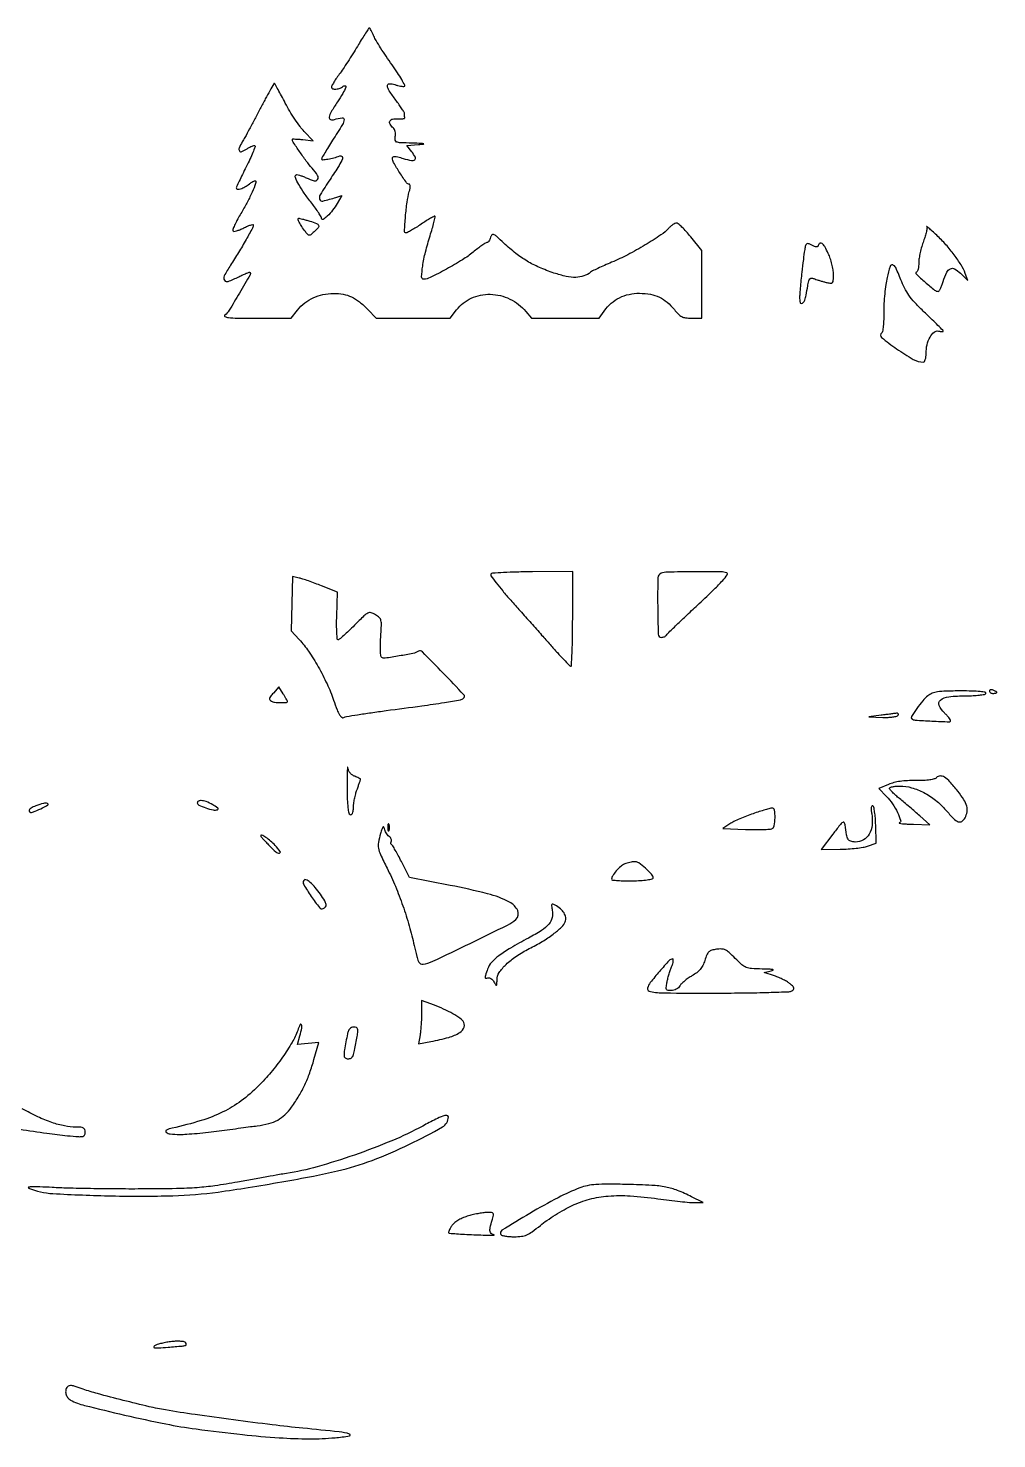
# Model space of a CAD drawing. Extents: x 163 to 863, y 117 to 709.
# Drawn here: x 466 to 863, y 117 to 696 of the extents above; entities that cross this region are included whole.
import ezdxf

# ---------------------------------------------------------------- set-up
doc = ezdxf.new("R2010")
doc.units = 0

msp = doc.modelspace()

# ---------------------------------------------------------------- linework, layer by layer
for points in [[(601.099072, 689.25, -0.00585), (599.312346, 686.305886, -0.00412), (597.237467, 683.035793, -0.004158), (595.200537, 679.940018, -0.008712), (593.554962, 677.573978, 0.007379), (592.193043, 675.626883, 0.010469), (591.04427, 673.852931, 0.00684), (590.140482, 672.345367, 0.132358), (590, 671.823978, 0.335976), (590.495697, 671.169551, 0.088345), (591.890224, 671.032371, 0.069991), (593.559148, 671.401952, 0.107338), (594.8, 672.2, -0.269422), (595.605474, 672.413456, -0.436047), (595.902416, 671.844644, -0.046175), (594.68517, 669.21511, -0.016715), (592.5, 665.723898, 0.013557), (589.932278, 661.678509, 0.091754), (589.110569, 659.464992, 0.376611), (589.666412, 658.554116, 0.150385), (591.25, 658.547795, -0.040479), (594.422048, 659.235928, -0.480072), (595.213214, 658.480272, -0.116348), (594.543138, 656.447769, -0.004974), (590.507104, 650.011082, 0.003707), (588.779797, 647.271813, 0.005639), (587.323962, 644.864469, 0.002304), (586.113795, 642.789622, 0.131604), (586, 642.364771, 0.442366), (586.396057, 642.004716, 0.017551), (588.564924, 642.288824, 0.02438), (591.061921, 642.831752, 0.026516), (593.423609, 643.603578, -0.306947), (594.388635, 643.380933, -0.292249), (594.5698, 642.383955, -0.043869), (593.133561, 639.60208, -0.005609), (589.469385, 633.953949, 0.007554), (585.403099, 627.632261, 0.222171), (585.181327, 625.781361, 0.39014), (586.433237, 625.082983, 0.015679), (591.898348, 626.574692), (594.296696, 627.31085), (592.398348, 624.095639, -0.031933), (590.51411, 621.324812, -0.034224), (588.332095, 618.883939, -0.052666), (586.604363, 617.521654, -0.590372), (586, 617.855104, 0.13191), (585.807488, 618.572116, 0.011243), (584.807368, 620.214032, 0.014266), (583.495032, 622.140067, 0.010564), (581.939976, 624.195152, -0.013869), (578.864548, 628.315811, -0.025442), (576.6309, 631.858455, -0.024577), (575.230769, 634.66657, -0.309003), (575.438821, 635.772154, -0.242156), (575.863137, 635.908184, -0.025094), (576.920325, 635.6772, -0.02676), (578.224134, 635.246881, -0.01817), (579.658934, 634.625601, 0.04105), (582.960447, 633.371894, 0.333933), (584.379373, 633.912011, 0.292519), (584.368487, 635.546265, 0.036194), (582.11514, 638.521644, -0.019875), (579.71608, 641.483572, -0.010276), (576.944871, 645.361269, -0.004954), (574.337016, 649.255874, -0.146058), (574, 650.384972, -0.410445), (574.148678, 650.535577, -0.009483), (575.248438, 650.528886, -0.015588), (576.620287, 650.451673, -0.009236), (578.25, 650.278485), (582.5, 649.747283), (578.830759, 653.623641, -0.030946), (577.141112, 655.645681, -0.01196), (575.046388, 658.640912, -0.011788), (572.924121, 662.005028, -0.014274), (571.100346, 665.260316, 0.00264), (569.514493, 668.252102, 0.004112), (568.113272, 670.811446, 0.001276), (566.877066, 673.012733, 0.1312), (566.634504, 673.260316, 0.417422), (566.385988, 673.195233, 0.001555), (564.751599, 670.345218, 0.006223), (562.906773, 667.009042, 0.003722), (560.792877, 663, -0.001763), (558.571319, 658.746474, -0.001949), (556.392204, 654.648651, -0.001808), (554.505444, 651.164027, -0.010016), (553.446737, 649.314557, 0.029611), (552.134569, 646.798631, 0.268225), (552.256648, 645.612765, 0.355647), (553.243769, 645.349423, 0.039359), (555.444444, 646.555556, -0.022102), (556.486106, 647.174085, -0.033081), (557.449656, 647.61076, -0.034909), (558.232652, 647.844057, -0.256724), (558.594397, 647.738937, -0.296133), (558.689646, 647.291147, -0.005713), (557.776546, 644.989349, -0.011808), (556.582384, 642.261909, -0.007393), (555.063188, 639.125676, 0.002422), (553.505872, 635.990576, 0.003742), (552.193562, 633.264876, 0.001234), (551.083677, 630.899681, 0.109506), (551, 630.522197, 0.388333), (551.480193, 629.99716, 0.092884), (552.766648, 630.121136, 0.056777), (554.549572, 630.863921, 0.039606), (556.365141, 632.07258, -0.021079), (557.37708, 632.8017, -0.04493), (558.22601, 633.257143, -0.084816), (558.790367, 633.391301, -0.433132), (559, 633.194704, -0.096302), (558.650609, 631.397498, -0.013066), (557.114034, 627.863654, -0.01464), (555.036806, 623.729049, -0.011834), (552.574704, 619.414009, 0.011836), (551.27995, 617.144819, 0.017758), (550.269102, 615.10108, 0.012855), (549.553054, 613.398472, 0.235718), (549.604629, 612.830706, 0.294685), (550.028229, 612.629171, 0.033443), (551.119742, 612.845812, 0.031945), (552.505837, 613.315419, 0.020307), (554.05442, 614.027763, -0.014426), (555.567064, 614.745243, -0.026915), (556.835664, 615.22308, -0.030505), (557.764083, 615.455622, -0.476516), (557.981885, 615.270324, -0.1194), (557.638649, 613.986206, -0.00377), (554.994689, 609.219252, -0.007676), (551.923374, 603.968845, -0.007335), (548.646558, 598.734269, 0.02074), (546.045173, 594.319862, 0.284127), (546.156724, 592.540958, 0.343764), (547.701527, 592.076111, 0.02546), (551.999954, 593.999976, -0.009679), (553.633591, 594.793926, -0.015246), (555.068152, 595.404744, -0.009264), (556.261439, 595.845092, -0.28766), (556.55564, 595.777694, -0.338949), (556.680906, 594.832825, -0.002307), (552.294362, 587.283989, -0.005218), (548.042984, 580.214843, -0.092491), (546.262045, 578.25, 0.559143), (546.322065, 577.644929, 0.088954), (547.746989, 577.24318, 0.021451), (551.392459, 577.044402, 0.002895), (559.05887, 577.000029), (573.5, 577.000059), (576.172293, 580.349214, -0.058129), (579.076665, 583.229361, -0.058077), (582.5668, 585.36467, -0.056498), (586.544564, 586.683568, -0.049926), (590.8882, 587.152384, -0.046562), (594.873859, 586.811539, -0.064753), (598.283946, 585.727867, -0.05952), (601.507434, 583.725194, -0.032604), (604.946167, 580.585319), (608.392334, 577), (623.577478, 577), (638.762622, 577), (641.364107, 580.410722, -0.124149), (647.39255, 585.208006, -0.112553), (655.205087, 586.799519, -0.107356), (663.235425, 584.859094, -0.10413), (669.838894, 579.75), (672.177787, 577), (686.020799, 577), (699.863812, 577), (701.949799, 579.929499, -0.058008), (704.805162, 583.090367, -0.063893), (708.224967, 585.393199, -0.063307), (712.143567, 586.773092, -0.055336), (716.468645, 587.213926, -0.043555), (720.874087, 586.789516, -0.064523), (724.561741, 585.60027, -0.06603), (727.763517, 583.535819, -0.048229), (730.712305, 580.493842, 0.026695), (732.385678, 578.612038, 0.082633), (733.75929, 577.619558, 0.085509), (735.353396, 577.143517, 0.029905), (737.75, 577.000029), (742, 577), (742, 590.908332), (742, 604.816663), (737.445059, 610.408332, 0.012901), (735.606286, 612.550306, 0.018094), (733.849173, 614.357447, 0.014535), (732.324457, 615.733468, 0.178127), (731.600046, 616, 0.11012), (730.977438, 615.861193, 0.034937), (730.141667, 615.395277, 0.032956), (729.255027, 614.7292, 0.031273), (728.44694, 613.941369, -0.061639), (725.192904, 611.132466, -0.012716), (718.778528, 607.079099, -0.014029), (711.570148, 603.046338, -0.020568), (705, 599.946129, 0.004628), (702.043429, 598.664585, 0.006042), (699.364407, 597.434791, 0.004566), (697.147061, 596.359403, 0.054648), (696.346918, 595.846665, -0.087238), (693.583468, 594.31886, -0.077558), (690.347413, 593.742705, -0.059387), (686.372218, 594.130496, -0.027004), (681.329595, 595.525401, -0.021612), (675.331032, 597.831944, -0.032067), (670.323923, 600.403271, -0.031997), (665.678798, 603.598256, -0.021391), (660.780512, 607.802075, 0.005034), (657.722706, 610.60511, 0.08017), (656.543365, 611.364182, 0.337623), (655.849784, 611.194952, 0.106522), (655.3369, 610.180307, -0.03852), (655.048466, 609.345796, -0.050117), (654.653996, 608.640465, -0.059509), (654.219292, 608.153701, -0.182733), (653.812775, 608, 0.142877), (653.232892, 607.830843, 0.009383), (651.764463, 606.855216, 0.013), (650.041399, 605.595746, 0.009312), (648.179406, 604.102864, -0.035635), (643.829513, 600.976377, -0.012781), (637.226389, 597.139374, -0.008557), (630.545612, 593.629603, -0.117185), (627.896133, 593, -0.429913), (627.024731, 593.919132, -0.023074), (627.46801, 598.362138, -0.025017), (628.615217, 604.152087, -0.015466), (630.510034, 610.827954, 0.005548), (631.406393, 613.763123, 0.008818), (632.101047, 616.296153, 0.003449), (632.63705, 618.45718, 0.261109), (632.543279, 618.790054, 0.329711), (632.237065, 618.83584, 0.006059), (630.714983, 618.003001, 0.012353), (628.913824, 616.929463, 0.00762), (626.847068, 615.582947, -0.007221), (624.743946, 614.210348, -0.010172), (622.827367, 613.052491, -0.006736), (621.201108, 612.143613, -0.12468), (620.634138, 612, -0.430525), (620.013877, 612.65559, -0.006053), (620.4206, 618.674416, -0.01459), (621.070532, 624.626885, -0.035356), (621.985903, 628.950845, 0.022651), (622.283627, 630.199839, 0.05164), (622.366318, 631.164378, 0.086916), (622.246601, 631.783324, 0.311073), (621.932031, 632, -0.245632), (620.840189, 632.570824, -0.008456), (618.074271, 636.69795, -0.011779), (615.537927, 640.835176, -0.128348), (615.019, 642.702169, -0.27041), (615.288283, 643.1809, -0.142002), (615.972524, 643.354236, -0.053775), (617.264083, 643.170306, -0.010858), (619.501238, 642.549664, 0.021372), (622.895223, 641.684501, 0.224574), (624.252405, 642.009388, 0.365942), (624.459629, 643.073093, 0.039347), (622.957811, 645.326505), (620.942872, 647.888084), (625.721436, 648.263794, 0.006624), (627.862256, 648.460682, 0.853042), (627.86954, 648.597169, 0.045207), (626.898338, 648.715509, 0.001609), (623.133423, 648.819752, -0.004573), (618.298152, 648.982327, -0.082044), (616.782952, 649.299704, -0.271872), (616.206794, 650.027411, -0.082098), (616.243537, 651.49365, 0.053014), (616.331466, 652.551194, 0.05411), (616.193704, 653.596062, 0.058895), (615.858552, 654.495026, 0.101234), (615.360114, 655.116095, -0.084509), (614.089636, 656.595837, -0.249981), (614.023648, 657.890766, -0.235692), (615.07603, 658.72256, -0.077764), (617.10187, 658.825366, 0.022312), (618.283993, 658.75448, 0.038991), (619.262642, 658.815889, 0.050085), (619.938316, 658.981737, 0.355148), (620.10187, 659.25, -0.012353), (620.062757, 659.603179, -0.006198), (620.029924, 660.050937, -0.00615), (620.00739, 660.51517, -0.009051), (620, 660.923404, 0.133211), (619.846622, 661.488886, 0.009073), (618.971875, 662.922474, 0.012474), (617.840704, 664.608388, 0.009015), (616.5, 666.432057, -0.016252), (613.736467, 670.307397, -0.127185), (613.01654, 672.382404, -0.433545), (613.771468, 673.213807, -0.087932), (615.978749, 672.857563, 0.018849), (617.1927, 672.485055, 0.02163), (618.377089, 672.224193, 0.021365), (619.389511, 672.090995, 0.104205), (619.960388, 672.159583, 0.459763), (620.138608, 672.603625, 0.010188), (618.887348, 674.890852, 0.015832), (617.153068, 677.702956, 0.009135), (614.899173, 680.979489, -0.00684), (612.477381, 684.465725, -0.007391), (610.214987, 687.92884, -0.007025), (608.361925, 690.952286, -0.03502), (607.46856, 692.729489, 0.012343), (606.908172, 693.982794, 0.018765), (606.354558, 695.039287, 0.013839), (605.854228, 695.859256, 0.254077), (605.595137, 696, 0.24756), (605.298242, 695.843405, 0.003119), (604.065315, 694.017187, 0.008252), (602.664798, 691.837447, 0.005207)], [(581.13398, 616.841712, -0.017209), (583.966567, 615.885664, -0.210304), (584.765287, 615.104178, -0.282274), (584.60098, 614.138279, -0.029134), (582.909681, 612.418263, -0.014844), (581.54515, 611.255156, -0.177524), (580.899412, 611.037717, -0.20746), (580.317908, 611.308429, -0.021195), (579.336407, 612.513275, -0.014985), (577.860532, 614.619338, -0.029626), (576.842969, 616.388157, -0.040623), (576.338098, 617.64632, -0.505201), (576.598797, 618, -0.058364), (577.032522, 617.949199, -0.004216), (578.207037, 617.659753, -0.005862), (579.604435, 617.285351, -0.004398)], [(834.219761, 614.632178, -0.201381), (834.386454, 614.027553, -0.019966), (834.128808, 612.511701, -0.022675), (833.649169, 610.66131, -0.016064), (832.95166, 608.632178, 0.020245), (832.2047, 606.398627, 0.016009), (831.573864, 603.930494, 0.016293), (831.136015, 601.599028, 0.038248), (831.000504, 599.833333, -0.025262), (830.928083, 598.404728, -0.035361), (830.70958, 597.145833, -0.038248), (830.394031, 596.19045, -0.215836), (830.010833, 595.833333, 0.568475), (829.86874, 595.172931, 0.007718), (833.6193, 591.793068, 0.009087), (837.502577, 588.523249, 0.172087), (838.977855, 588, 0.262998), (839.317165, 588.191738, 0.018635), (839.862833, 589.179205, 0.022438), (840.446162, 590.476026, 0.014765), (841.004724, 592.014313, -0.028254), (842.507697, 595.829588, -0.17521), (843.962399, 597.30403, -0.249619), (845.695637, 597.227715, -0.057625), (848.104814, 595.402452), (851.137316, 592.5), (850.064643, 595.325661, 0.045966), (848.33553, 598.862831, 0.023737), (845.577051, 602.947162, 0.022362), (842.150789, 607.130859, 0.022237), (838.358424, 611, 0.002394), (836.553264, 612.668793, 0.005266), (835.153941, 613.923202, 0.007841), (834.266422, 614.677802, 0.897715)], [(784.564024, 606.793124, 0.040582), (784.185331, 605.125624, 0.004058), (783.638406, 601.070989, 0.004546), (783.020971, 595.812093, 0.002374), (782.342452, 589.25, 0.011009), (782.131382, 586.487885, 0.031671), (782.148809, 584.566879, 0.046561), (782.353602, 583.340394, 0.340373), (782.795702, 583, 0.223783), (783.57537, 583.367349, 0.084548), (784.190748, 584.438449, 0.039001), (784.760789, 586.46018, 0.007481), (785.450643, 590.210816, -0.015576), (785.878633, 592.343125, -0.137317), (786.336832, 593.177559, -0.236898), (787.037981, 593.418102, -0.054562), (788.287962, 593.107242, 0.010431), (789.331671, 592.747525, 0.005301), (790.658026, 592.336595, 0.005263), (792.035865, 591.941415, 0.00784), (793.25, 591.627374, 0.030732), (794.928927, 591.328822, 0.255367), (795.620686, 591.609548, 0.161274), (795.941954, 592.449176, 0.011413), (796, 594.991846, 0.04012), (795.850066, 596.857415, 0.020607), (795.38015, 599.156672, 0.020341), (794.698134, 601.497707, 0.028819), (793.889873, 603.510898, 0.017518), (792.430703, 606.352173, 0.094633), (791.320298, 607.675388, 0.32221), (790.467824, 607.72703, 0.173237), (789.785534, 606.856602, -0.138295), (789.473339, 606.396919, -0.180924), (788.99857, 606.228238, -0.095512), (788.280814, 606.379005, -0.023482), (787.187364, 606.899726, 0.021887), (786.034498, 607.453259, 0.111579), (785.339333, 607.580925, 0.206173), (784.882646, 607.361861, 0.10348)], [(818.013133, 593.691746, 0.021729), (817.470708, 590.750065, 0.010678), (817.024207, 586.968825, 0.010573), (816.726959, 583.015038, 0.015133), (816.643882, 579.5, -0.010474), (816.599392, 576.391986, -0.015585), (816.418811, 573.67756, -0.010602), (816.155123, 571.468386, -0.215671), (815.803153, 570.912971, 0.505702), (815.706049, 569.091992, 0.020039), (821.901316, 564.405735, 0.023367), (828.759476, 560.098353, 0.129231), (832.938075, 559, 0.271074), (833.347169, 559.23938, 0.05537), (833.688059, 560.042713, 0.044388), (833.922901, 561.189608, 0.028321), (834, 562.54966, -0.057404), (834.410528, 566.113682, -0.069494), (835.620754, 569.251334, -0.091084), (837.29691, 571.288181, -0.243749), (839.075749, 571.690442, 0.023082), (839.813638, 571.533459, 0.040601), (840.434751, 571.48222, 0.053701), (840.871379, 571.528742, 0.352992), (841, 571.688228, 0.196191), (840.865755, 572.017189, 0.001614), (838.870312, 574.04178, 0.005437), (836.529113, 576.351124, 0.003435), (833.75, 578.996804, -0.012816), (830.014222, 582.689268, -0.030224), (827.476214, 585.671076, -0.036311), (825.605167, 588.576399, -0.028499), (824, 591.9633, 0.008369), (821.536445, 597.752437, 0.221169), (820.298047, 598.830719, 0.40994), (819.229624, 598.251152, 0.017472)], [(573.782852, 459.859904), (573.5, 448.698195), (576.831032, 445.099098, -0.037498), (580.640608, 440.308061, -0.020424), (584.60916, 433.921095, -0.019968), (588.214344, 426.914249, -0.025486), (590.937054, 420.181784, 0.008479), (592.350776, 416.312525, 0.040399), (593.369844, 414.192166, 0.092004), (594.234723, 413.190533, 0.295762), (595.070784, 413.106719, -0.076234), (596.147396, 413.467133, -0.002341), (600.780168, 414.244191, -0.004555), (606.265758, 415.086677, -0.00313), (612.5, 415.946284, 0.001437), (627.098901, 417.908901, 0.005192), (636.379616, 419.282063, 0.003407), (642.929715, 420.366625, 0.132315), (644.25939, 420.982901, 0.430136), (644.347007, 422.411264, 0.00364), (635.907533, 431.31846, 0.00369), (627.331022, 440.108542, 0.349212), (625.683615, 440.304463, -0.08745), (623.483961, 439.42814, -0.008641), (617.871296, 438.363941, -0.00567), (612.04794, 437.431565, -0.177066), (610.642457, 437.720974, -0.234814), (610.304869, 438.264312, -0.012164), (610.155705, 440.381062, -0.017182), (610.125223, 442.994526, -0.011434), (610.261711, 445.987809, 0.005961), (610.542635, 450.953544, 0.069086), (610.361402, 452.88907, 0.147228), (609.658558, 454.106226, 0.055358), (608.068241, 455.300618, 0.063523), (606.263425, 456.077952, 0.188988), (604.946598, 455.95413, 0.075844), (603.374238, 454.834636, 0.00513), (599.454629, 450.95415, -0.006473), (597.137505, 448.672445, -0.009733), (595.053243, 446.749032, -0.005092), (593.259034, 445.189192, -0.178214), (592.745092, 445, -0.390611), (592.426447, 445.293752, -0.006703), (592.251796, 447.864062, -0.01309), (592.162822, 451.011512, -0.007858), (592.213788, 454.75), (592.5, 464.5), (586, 467.099713, 0.005033), (583.312178, 468.143462, 0.005075), (580.611213, 469.129957, 0.004958), (578.241308, 469.942026, 0.020387), (576.782852, 470.36052), (574.065704, 471.021613)], [(655.445149, 471.911249, 0.304623), (655.469388, 471.270514, 0.005571), (657.602072, 468.408119, 0.011704), (660.282694, 465.058339, 0.007296), (663.571734, 461.254024, -0.000169), (667.444969, 456.900965, -0.00011), (671.917797, 451.86837, -0.000111), (676.281166, 446.95456, -0.000211), (679.788194, 443, 0.003348), (682.735302, 439.718517, 0.005028), (685.354203, 436.898958, 0.00218), (687.620914, 434.528052, 0.106845), (688.159929, 434.166667, 0.513232), (688.500322, 434.385143, 0.002044), (688.753229, 439.678769, 0.006886), (688.939756, 445.919499, 0.004027), (689, 453.399354), (689, 472.965375), (672.501679, 472.889913, 0.005106), (666.13722, 472.795796, 0.008079), (660.685766, 472.571302, 0.003035), (656.050945, 472.277135, 0.241478)], [(725.25, 472.283165, 0.310994), (723.94452, 470.463531, 0.006644), (723.874743, 458.877292, 0.006372), (724.106613, 447.291364, 0.404652), (725.440983, 446, 0.058591), (726.035372, 446.069891, 0.050472), (726.629729, 446.276768, 0.053013), (727.135915, 446.581387, 0.092653), (727.464271, 446.942189, -0.06203), (727.983008, 447.586989, -0.000835), (731.654261, 451.130893, -0.002363), (735.938204, 455.213618, -0.00155), (740.910364, 459.878533, 0.004205), (747.063202, 465.712924, 0.018299), (750.54903, 469.329778, 0.027167), (752.434221, 471.680013, 0.49113), (752.194695, 472.478783, 0.091306), (749.791197, 472.926832, 0.002363), (738.794396, 472.898968, 0.002567), (727.867818, 472.763537, 0.082161)], [(566.218655, 423.129523, 0.016397), (565.050202, 421.753335, 0.105869), (564.647809, 420.941563, 0.226131), (564.766162, 420.344016, 0.105457), (565.373866, 419.81065, 0.101372), (566.719419, 419.382373, 0.022125), (569.159929, 419.231222, 0.015341), (571.587458, 419.262943, 0.401458), (572, 419.693938, 0.126587), (571.954168, 419.872067, 0.00242), (571.485937, 420.712085, 0.005703), (570.920652, 421.688574, 0.003769), (570.25, 422.79806), (568.5, 425.644459)], [(834.706285, 421.983603, 0.053468), (832.649377, 419.97567, 0.020105), (830.208705, 416.767842, 0.011196), (828.002803, 413.457627, 0.374777), (828.135932, 412.586957, 0.161125), (829.509901, 412.03433, 0.00394), (836.407587, 411.654377, 0.002519), (843.498897, 411.355579, 0.425114), (844, 411.83844, 0.149362), (843.863955, 412.283698, 0.019005), (843.265625, 413.102483, 0.020901), (842.457373, 414.04117, 0.015986), (841.5, 415, -0.09993), (839.322624, 418.066705, -0.342857), (839.871305, 420.285894, -0.143731), (843.279358, 421.656264, -0.024207), (850.375242, 422, 0.01243), (853.296257, 422.072626, 0.018189), (855.858413, 422.29375, 0.013817), (857.920356, 422.605588, 0.21301), (858.5, 423, 0.530045), (858.300644, 423.444963, 0.01952), (856.131592, 423.741259, 0.017843), (852.868243, 423.940718, 0.006341), (848.193876, 424, 0.005742), (842.050144, 423.92944, 0.031368), (838.740889, 423.64519, 0.058576), (836.548043, 423.049102, 0.071139)], [(860, 423.968615, 0.152681), (860.115494, 423.599211, 0.098158), (860.440625, 423.284531, 0.08088), (860.926468, 423.07223, 0.062722), (861.5, 423, 0.024748), (862.074824, 423.028469, 0.039339), (862.559375, 423.115447, 0.046727), (862.903916, 423.241071, 0.289661), (863, 423.393011, 0.222225), (862.912889, 423.579329, 0.030693), (862.559375, 423.839659, 0.030395), (862.074558, 424.112506, 0.02136), (861.5, 424.361626, 0.055937), (860.925634, 424.511135, 0.100118), (860.440625, 424.483616, 0.147206), (860.122486, 424.289193, 0.184534)], [(815.5, 414), (810.5, 413.314207), (816.190983, 413.157104, 0.016646), (818.415957, 413.169763, 0.023464), (820.391787, 413.339899, 0.021013), (821.960014, 413.616908, 0.202806), (822.5, 414, 0.103505), (822.633481, 414.368762, 0.209931), (822.551963, 414.660101, 0.178049), (822.264376, 414.829264, 0.074826), (821.809017, 414.842896, 0.002929), (821.026258, 414.744298, 0.000414), (819.415774, 414.53049, 0.000472), (817.510307, 414.274086, 0.000401)], [(596.449559, 384.583546, 0.006232), (596.537383, 379.443216, 0.021178), (596.778082, 376.101106, 0.026666), (597.147554, 373.916814, 0.262815), (597.75, 373.250213, 0.220464), (598.287064, 373.310662, 0.152968), (598.696644, 373.776573, 0.076401), (598.95287, 374.720509, 0.024851), (599.043893, 376.166667, -0.031302), (599.162459, 377.728885, -0.015365), (599.498201, 379.695833, -0.01518), (599.973635, 381.724996, -0.021323), (600.528836, 383.5, 0.001733), (601.082201, 385.052861, 0.002638), (601.551001, 386.405708, 0.000955), (601.946349, 387.573651, 0.067537), (601.984944, 387.774751, 0.290059), (601.905607, 387.916627, 0.008881), (601.282185, 388.240025, 0.014916), (600.501227, 388.599079, 0.009448), (599.571431, 388.972842, -0.065671), (598.495316, 389.553028, -0.07528), (597.662164, 390.370507, -0.072633), (597.08723, 391.423901, -0.055719), (596.770991, 392.698091, 0.870344), (596.636837, 392.698959, 0.026332), (596.523173, 391.470231, 0.008012), (596.455423, 388.596025, 0.003041)], [(838.271435, 388.45865, -0.136135), (837.321638, 387.871352, -0.034914), (835.540196, 387.485332, -0.027274), (833.061243, 387.263981, -0.012047), (829.771435, 387.229672, 0.015986), (826.364039, 387.167297, 0.022641), (823.345239, 386.877981, 0.025726), (820.736016, 386.370055, 0.04056), (818.575176, 385.6425), (814.650351, 383.955961), (817.774494, 380.72798, -0.044671), (820.199141, 377.728226, -0.035866), (822.257878, 374.122426, -0.033692), (823.542057, 370.904704, -0.409661), (823.001088, 369.827072, 0.786268), (823.013739, 369.686525, 0.013029), (824.299113, 369.528467, 0.010519), (826.252129, 369.381205, 0.00501), (828.769871, 369.269836), (835.5, 369.039672), (831.383419, 372.769836, 0.004662), (829.507653, 374.437942, 0.002839), (827.261892, 376.375538, 0.002844), (825.013293, 378.271435, 0.005028), (823.133419, 379.806465, -0.012951), (821.550037, 381.141761, -0.018202), (820.214192, 382.418819, -0.014617), (819.196827, 383.527971, -0.18017), (819, 384.056465, -0.311166), (819.252188, 384.42246, -0.036979), (820.248438, 384.719967, -0.033733), (821.621055, 384.925779, -0.020926), (823.25, 384.990231, -0.069738), (828.063687, 384.304269, -0.050481), (833.097932, 382.283737, -0.047732), (837.916403, 379.140969, -0.046661), (842.091728, 375.119824, 0.015343), (845.290525, 371.628041, 0.103871), (847.224979, 370.328671, 0.252391), (848.67406, 370.488684, 0.119303), (849.964816, 371.934259, 0.080164), (850.808167, 374.385125, 0.109303), (850.700327, 376.711861, 0.077302), (849.530502, 379.343047, 0.024065), (847.007899, 382.870791, 0.01594), (843.782315, 386.694355, 0.067381), (841.501567, 388.629439, 0.148485), (839.748332, 389.122627, 0.2037)], [(468.75, 376.837719, 0.027514), (467.696971, 376.386045, 0.037406), (466.807813, 375.859101, 0.04124), (466.176082, 375.335375, 0.201713), (466, 374.916667, 0.243735), (466.304514, 374.329096, 0.205048), (466.997913, 374.181296, 0.053509), (468.436467, 374.628495, 0.006308), (471.5, 376, 0.038413), (473.672281, 377.216035, 0.633508), (473.580946, 377.838408, 0.141946), (471.951813, 377.860705, 0.020467)], [(535, 378.077552, 0.296413), (535.596101, 377.160374, 0.022301), (538.495863, 376.023803, 0.02692), (541.527781, 375.16793, 0.137612), (543.258715, 375.258374, 0.595315), (543.3753, 375.93289, 0.039841), (541.309316, 377.311321, 0.032289), (538.580931, 378.609744, 0.095191), (536.54966, 379, 0.057601), (535.956951, 378.931492, 0.076845), (535.455213, 378.729031, 0.095743), (535.11897, 378.429433, 0.164475)], [(811.674202, 373.62023, -0.063496), (811.833803, 368.935224, -0.108414), (810.64936, 365.221685, -0.134755), (808.25625, 362.86295, -0.128264), (804.947623, 362, -0.080241), (803.095786, 362.299114, -0.180188), (802.002437, 363.177545, -0.093543), (801.334552, 365.002277, -0.013134), (800.779955, 368.99365, 0.128589), (800.400227, 369.979768, 0.419525), (799.779113, 370.075548, 0.065742), (798.621455, 368.946827, 0.004315), (795.758493, 365.24365), (791.016986, 359), (798.758493, 359.056442, 0.013355), (801.97908, 359.165984, 0.012583), (805.254057, 359.447914, 0.012654), (808.141807, 359.844103, 0.041992), (810, 360.309852), (813.5, 361.506819), (813.323078, 368.97905, 0.012679), (813.181356, 371.867268, 0.01944), (812.898235, 374.356277, 0.01456), (812.536118, 376.3322, 0.265667), (812.125248, 376.791584, 0.333328), (811.74982, 376.666445, 0.116595), (811.529151, 376.10323, 0.055508), (811.497877, 375.07398, 0.02009)], [(763, 373.628836, 0.011454), (760.294111, 372.638187, 0.01031), (757.538901, 371.491195, 0.010393), (755.111135, 370.360434, 0.031834), (753.536684, 369.458301), (750.573369, 367.5), (759.961668, 367.210159, 0.005416), (763.654368, 367.13618, 0.007401), (766.981378, 367.154817, 0.005075), (769.759018, 367.239707, 0.081607), (770.674983, 367.428774, 0.262398), (771.714102, 368.684822, 0.042301), (772.021569, 371.967732, 0.044652), (771.76786, 375.116073, 0.383448), (770.75, 375.920534, 0.051716), (769.957611, 375.787103, 0.004336), (767.957813, 375.214568, 0.005735), (765.580658, 374.481885, 0.004399)], [(561, 364.621033, 0.175992), (561.104473, 364.333415, 0.00414), (562.049613, 363.222877, 0.008644), (563.203805, 361.934915, 0.005698), (564.57315, 360.492333, 0.020607), (567.219556, 357.982919, 0.19275), (568.673514, 357.473836, 0.60327), (568.985798, 358.135241, 0.02688), (566.92061, 360.595765, 0.027227), (565.080577, 362.359896, 0.02821), (563.080531, 363.891401, 0.029903), (561.423398, 364.878668, 0.56209)], [(610.18286, 365.5, 0.024148), (609.296668, 361.825734, 0.093918), (609.294116, 359.496289, 0.062702), (610.134507, 356.885625, 0.006937), (612.871356, 351.227803, -0.017226), (616.260092, 343.838277, -0.014624), (619.335197, 335.821549, -0.014528), (621.95796, 327.576366, -0.016291), (623.988741, 319.5, 0.0071), (625.012875, 315.085478, 0.049617), (625.752608, 313.002971, 0.131456), (626.5589, 312.049345, 0.195198), (627.612678, 311.811532, 0.069686), (631.590342, 313.053907, 0.002185), (646.98218, 320.418036, 0.002152), (662.327846, 327.924344, 0.07106), (665.711334, 330.244651, 0.324364), (666.443184, 333.845955, 0.168373), (663.116698, 337.34277, 0.057211), (654.097675, 340.762721, 0.01427), (638.68545, 344.202814), (621.994638, 347.431273), (618.747319, 353.965636, 0.00674), (617.448188, 356.493696, 0.009872), (616.231757, 358.679057, 0.00573), (615.159233, 360.471874, 0.15184), (614.743769, 360.83541, -0.144744), (614.503284, 361.040012, -0.116779), (614.387802, 361.360499, -0.096497), (614.418802, 361.751817, -0.070648), (614.593907, 362.151945, 0.154456), (614.710987, 362.616109, 0.084785), (614.576895, 363.192507, 0.07067), (614.219097, 363.790973, 0.057048), (613.684498, 364.316535, -0.056489), (613.074175, 364.915204, -0.034717), (612.4944, 365.739857, -0.03449), (612.028239, 366.647618, -0.051211), (611.761642, 367.5, 0.096291), (611.49847, 368.135199, 0.510667), (611.18232, 368.148401, 0.086785), (610.777258, 367.398231, 0.009253)], [(613.157895, 368, 0.017491), (613.189089, 367.10856, 0.078554), (613.306058, 366.601562, 0.447206), (613.474999, 366.540618, 0.174857), (613.662281, 366.75, 0.057986), (613.818615, 367.320008, 0.037979), (613.87034, 368, 0.037979), (613.818615, 368.679992, 0.057986), (613.662281, 369.25, 0.174857), (613.474999, 369.459382, 0.447206), (613.306058, 369.398438, 0.078554), (613.189089, 368.89144, 0.017491)], [(710.356999, 353.008419, 0.083759), (708.701918, 351.992105, 0.036744), (706.887676, 350.156412, 0.035256), (705.417169, 348.163048, 0.142223), (705, 346.726108, 0.382047), (705.289958, 346.402016, 0.008932), (707.496875, 346.195744, 0.015199), (710.240891, 346.072355, 0.009145), (713.5, 346.084572, 0.010382), (716.758886, 346.224137, 0.017104), (719.503125, 346.493292, 0.011151), (721.681045, 346.831976, 0.363392), (722, 347.212881, 0.188507), (721.38931, 348.77513, 0.026497), (718.863513, 351.236763, 0.027482), (716.078738, 353.418646, 0.162491), (714.326923, 353.936614, 0.032604), (713.474057, 353.851157, 0.016159), (712.407152, 353.63781, 0.015965), (711.310945, 353.344308, 0.022511)], [(578.653219, 346.247914, 0.280975), (578.643293, 344.521289, 0.015017), (581.740408, 339.711709, 0.01449), (585.114959, 335.094258, 0.330588), (586.604643, 334.678529, 0.125498), (587.603672, 335.385878, 0.226789), (587.85494, 336.334338, 0.090204), (587.283929, 337.819823, 0.012333), (585.478914, 340.626209, 0.027312), (583.390376, 343.368753, 0.044122), (581.300096, 345.424865, 0.061536), (579.576078, 346.520336, 0.382225)], [(680.64278, 334.036099, -0.1075), (680.591364, 330.972464, -0.119365), (679.257164, 328.33654, -0.074104), (676.265181, 325.729841, -0.02073), (670.887932, 322.598699, 0.010077), (663.501163, 318.505561, 0.030644), (658.725582, 315.325848, 0.046154), (655.703591, 312.561322, 0.100888), (654.10666, 309.87612, 0.004271), (653.202384, 307.20904, 0.089759), (653.086229, 306.380643, 0.417639), (653.391889, 306.101644, 0.071291), (654.25, 306.270016, -0.159494), (654.818168, 306.281249, -0.074651), (655.489591, 305.960564, -0.0625), (656.157299, 305.375591, -0.050754), (656.714565, 304.603349, 0.007501), (657.507244, 303.27696, 0.425151), (657.760346, 303.222185, 0.242381), (657.925383, 303.521193, 0.004176), (657.964565, 305.441867, -0.144446), (658.875759, 308.398476, -0.054012), (661.679832, 311.769933, -0.045136), (665.89737, 315.172744, -0.031317), (671.197266, 318.250082, 0.019062), (676.49549, 321.155314, 0.025807), (681.027882, 324.198477, 0.027615), (684.443293, 327.064214, 0.11383), (685.936431, 329.290457, 0.127677), (686.132843, 331.066768, 0.101071), (685.476517, 332.891299, 0.081602), (683.989063, 334.623204, 0.051782), (681.781305, 336.117042, 0.041661), (680.837355, 336.525208, 0.363618), (680.44295, 336.371026, 0.164689), (680.336853, 335.768081, 0.011283)], [(748, 318, 0.038382), (746.043065, 317.565218, 0.117619), (744.878429, 316.883599, 0.10118), (744.049442, 315.685928, 0.0243), (743.204795, 313.408734, -0.03731), (742.371362, 311.32922, -0.059524), (741.331735, 309.723822, -0.057971), (739.921893, 308.380068, -0.033401), (737.95614, 307.095505, 0.023188), (736.366673, 306.102525, 0.022508), (734.859535, 304.957317, 0.02309), (733.628832, 303.831409, 0.073198), (732.966161, 302.936771, -0.082126), (732.383316, 302.178424, -0.060908), (731.52775, 301.554664, -0.059289), (730.520306, 301.140713, -0.06796), (729.489816, 301, -0.040663), (728.123446, 301.111307, -0.227713), (727.538488, 301.520454, -0.158043), (727.372383, 302.343429, -0.017844), (727.66057, 304.25, -0.016309), (727.988715, 305.729107, -0.009212), (728.477597, 307.5, -0.009188), (729.037025, 309.269827, -0.014883), (729.584543, 310.75, 0.021446), (730.027211, 311.99676, 0.03966), (730.260595, 313.045313, 0.055433), (730.281851, 313.778674, 0.390459), (730.041643, 314, 0.209995), (728.608505, 313.37033, 0.007789), (724.593456, 308.859097, 0.011383), (720.855316, 304.319944, 0.102957), (719.718205, 302.030415, 0.387259), (720.345197, 300.835344, 0.069711), (723.029163, 300.264743, 0.016785), (729.135503, 300.040467, 0.000917), (748.34362, 300.015313, 0.002928), (759.697177, 300.087766, 0.004642), (769.420518, 300.297061, 0.001615), (777.747139, 300.580575, 0.132434), (778.967923, 300.959014, 0.070751), (779.637211, 301.52873, 0.246927), (779.767842, 302.062179, 0.135419), (779.405711, 302.704723, 0.018485), (778.268838, 303.766838, 0.043144), (777.139053, 304.587495, 0.01756), (775.476389, 305.510687, 0.01722), (773.609368, 306.383519, 0.021028), (771.805659, 307.064138), (767.509489, 308.482002), (770.504744, 309.122686, 0.092847), (771.17018, 309.400808, 0.671019), (771.124241, 309.636777, 0.039918), (769.741513, 309.798887, 0.004884), (766.692017, 309.881685, -0.012824), (762.403018, 310.066331, -0.077492), (760.237461, 310.558207, -0.086052), (758.425648, 311.668293, -0.017723), (755.692017, 314.25, 0.014412), (753.218383, 316.617342, 0.070368), (751.616641, 317.699376, 0.101518), (750.070325, 318.096308, 0.047742)], [(626.988994, 291.705641, -0.009579), (626.940938, 289.446744, -0.007174), (626.804682, 286.961716, -0.007258), (626.608781, 284.624948, -0.016439), (626.377002, 282.86616), (625.776015, 279.232319), (630.845114, 280.153657, 0.022306), (638.19988, 281.832315, 0.074007), (642.725605, 283.835738, 0.175032), (644.47064, 286.085341, 0.25692), (644.008909, 288.489265, 0.076788), (642.251023, 290.046031, 0.019728), (638.971662, 291.976595, 0.019606), (635.008144, 293.907902, 0.018757), (630.847243, 295.553896), (627, 296.911282)], [(576.206771, 284.69527, -0.046564), (573.881325, 279.756178, -0.020462), (569.953039, 273.681338, -0.019811), (565.164554, 267.441534, -0.022812), (560.106329, 261.899433, -0.036809), (552.993849, 255.763599, -0.045656), (545.530697, 251.218861, -0.039762), (536.5651, 247.676814, -0.01981), (524.75, 244.569741, 0.054077), (522.336553, 243.754959, 0.54671), (522.217836, 242.890855, 0.155855), (523.924196, 242.174479, 0.02243), (527.75, 242.008307, 0.016211), (530.66813, 242.107161, 0.005524), (534.895313, 242.434701, 0.005485), (539.558363, 242.899499, 0.006297), (544, 243.448198, -0.000218), (548.386693, 244.044338, -0.000202), (552.884375, 244.651709, -0.000202), (556.885853, 245.18878, -0.000682), (559.5, 245.534944, 0.030444), (564.364727, 246.476375, 0.061096), (568.001108, 247.903839, 0.067654), (570.945332, 250.055977, 0.046093), (573.659924, 253.199144, 0.019996), (576.703586, 257.842146, 0.025158), (579.123003, 262.378442, 0.024587), (581.115999, 267.220069, 0.017753), (582.87422, 272.788667), (584.812132, 279.781857), (580.469672, 279.329353), (576.127211, 278.876849), (577.127069, 282.498035, 0.016274), (577.890559, 285.660979, 0.151379), (577.757251, 287.0429, 0.643984), (577.210957, 287.05923, 0.027365)], [(596.613654, 283.25, 0.003426), (595.374199, 276.76625, 0.050321), (595.18532, 274.453167, 0.213359), (595.669651, 273.423033, 0.179617), (596.809254, 273, 0.139574), (598.084108, 273.362942, 0.158629), (598.901, 274.329944, 0.050033), (599.53509, 276.479667, 0.004097), (600.577092, 282.25, 0.01383), (600.886966, 284.405199, 0.117854), (600.771375, 285.368017, 0.236242), (600.263098, 285.844104, 0.072309), (599.190746, 286, 0.089023), (598.243888, 285.830068, 0.116191), (597.513232, 285.344547, 0.095131), (596.978973, 284.498531, 0.044487)], [(627.5, 245.44425, -0.024273), (614.814862, 239.400268, -0.015332), (599.498509, 233.539813, -0.015405), (584.171046, 228.7317, -0.029209), (571.534323, 225.975304, 0.003759), (568.688762, 225.504758, 0.000734), (563.572582, 224.611435, 0.00078), (557.611933, 223.55205, 0.000722), (551.5, 222.446829, -0.00888), (542.25418, 220.93024, -0.018259), (534.962705, 220.137401, -0.01373), (526.435777, 219.759081, -0.003139), (512, 219.606001, -0.002747), (501.739941, 219.617975, -0.002513), (491.171875, 219.741489, -0.002512), (481.736877, 219.946605, -0.008211), (475.5, 220.21609, 0.004427), (470.40693, 220.474783, 0.016226), (467.177449, 220.505289, 0.053755), (465.792483, 220.323643, 0.725538), (465.766688, 219.992141, 0.084475), (475.755032, 217.710464, 0.008759), (499.931029, 216.778926, 0.011782), (524.907151, 216.843066, 0.027643), (543.5, 218.359921, 0.005542), (555.92798, 220.209746, 0.00407), (569.666002, 222.525338, 0.004114), (582.638165, 224.930833, 0.009084), (592.489746, 227.028028, 0.033157), (606.675968, 231.326447, 0.023102), (622.046419, 237.946571, 0.015307), (635.600444, 245.063329, 0.270493), (638, 249.174314, 0.411956), (637.405107, 249.773813, 0.087485), (635.798465, 249.50329, 0.032131), (632.823657, 248.225951, 0.00584)], [(691.993724, 220.092305, 0.029672), (683.006861, 216.032479, 0.012653), (671.478557, 209.600043, 0.00455), (659.973429, 202.651096, 0.414544), (659.559782, 200.90327, 0.194705), (660.041523, 200.550086, 0.021412), (661.409611, 200.265336, 0.023627), (663.134484, 200.065843, 0.016977), (665.073145, 200, 0.031397), (668.015759, 200.184963, 0.071647), (670.155958, 200.774049, 0.055197), (672.36276, 202.043233, 0.01283), (675.752593, 204.662537, -0.020134), (678.467193, 206.697487, -0.011171), (681.928223, 208.968324, -0.011126), (685.541127, 211.11475, -0.017615), (688.737584, 212.773143, -0.046749), (695.92927, 215.397786, -0.044067), (703.627761, 216.706833, -0.036503), (712.650505, 216.773393, -0.018484), (723.959838, 215.609403, 0.004261), (728.606866, 214.997121, 0.004767), (733.093272, 214.48823, 0.004401), (736.921038, 214.124999, 0.025176), (738.959838, 214.052658), (742.5, 214.105316), (737.808581, 216.434411, 0.022277), (731.994545, 219.004791, 0.045696), (727.212121, 220.382012, 0.03388), (721.42073, 221.088122, 0.007637), (711.5, 221.468441, 0.004571), (703.4024, 221.581029, 0.018801), (698.50044, 221.420015, 0.030702), (695.013585, 220.95771, 0.042972)], [(645.753988, 208.401251, 0.029811), (643.701286, 207.633439, 0.03445), (641.855435, 206.65737, 0.037902), (640.357645, 205.56289, 0.071103), (639.368529, 204.439694, 0.016207), (638.76809, 203.455123, 0.025389), (638.323899, 202.568525, 0.022755), (638.04614, 201.848521, 0.295768), (638.114542, 201.583359, 0.167696), (638.461155, 201.43234, 0.001516), (641.324272, 201.21558, 0.004967), (644.639075, 201.00781, 0.003162), (648.5, 200.828768, 0.002698), (652.22192, 200.69987, 0.006056), (655.048437, 200.651503, 0.009927), (656.740681, 200.676642, 0.887955), (656.75, 200.787526, -0.11641), (655.616443, 201.313144, -0.194486), (655.10092, 202.212139, -0.089817), (655.167752, 203.777594, -0.014371), (655.930194, 206.756602, 0.01453), (656.461891, 208.83679, 0.21259), (656.316632, 209.561722, 0.230781), (655.688447, 209.905288, 0.01719), (653.680194, 209.930348, 0.030005), (652.130278, 209.80314, 0.012174), (650.040041, 209.452445, 0.011994), (647.80406, 208.965186, 0.014947)], [(524.5, 156.97939, 0.016775), (522.439064, 156.687988, 0.016276), (520.38125, 156.256777, 0.016423), (518.598646, 155.75968, 0.05617), (517.5, 155.272982, 0.214551), (517.155103, 154.788709, 0.440991), (517.400965, 154.454673, 0.04161), (519.075041, 154.41709, 0.004336), (523, 154.68991, 0.001127), (528.839095, 155.159939, 0.042197), (530.147326, 155.380363, 0.359841), (530.455021, 155.803528, 0.139805), (530.195627, 156.536965, 0.194781), (529.640379, 156.891533, 0.026515), (528.246303, 157.074556, 0.027058), (526.481131, 157.115904, 0.019061)], [(481.666667, 138.333333, 0.15524), (481.039353, 137.120619, 0.104317), (481.099903, 135.549762, 0.096647), (481.810907, 134.035975, 0.112369), (483.009366, 132.994987, 0.061716), (488.720759, 130.792085, 0.00447), (505.19029, 126.833125, 0.006872), (522.03272, 123.186532, 0.016967), (534.5, 121.10354, 0.005742), (553.539666, 118.805146, 0.011474), (568.648793, 117.507044, 0.014345), (581.025582, 117.085205, 0.023483), (591.506952, 117.521222, 0.019181), (597.440684, 118.278222, 0.79566), (597.487153, 119.034453, 0.045338), (593.14729, 119.902333, 0.002142), (578.322108, 121.426902, -0.005628), (565.741391, 122.809351, -0.0028), (549.831089, 124.829601, -0.002793), (534.062724, 127.011307, -0.006087), (522, 128.899207, -0.015816), (515.27668, 130.255457, -0.004169), (504.614474, 132.853605, -0.003975), (494.057493, 135.609011, -0.019102), (488.124273, 137.45384, 0.005455), (484.900681, 138.553482, 0.04565), (483.401688, 138.899087, 0.111948), (482.457788, 138.816184, 0.119267)]]:
    msp.add_lwpolyline(points, format="xyb", close=True)
msp.add_lwpolyline([(462.172756, 244.164973, 0.005215), (473.333877, 242.460527, 0.01208), (481.75, 241.47172, 0.00488), (486.312627, 241.091986, 0.066998), (487.967782, 241.192278, 0.227096), (488.717315, 241.751424, 0.121403), (489, 242.898509, 0.081916), (488.820666, 243.985787, 0.187335), (488.295739, 244.612414, 0.107535), (487.251472, 244.922741, 0.018655), (485.181501, 245, -0.050478), (480.579429, 245.46579, -0.031868), (475.365761, 246.883235, -0.027506), (469.569883, 249.226249, -0.018281), (463.194894, 252.510581, -0.040818)], format="xyb")

doc.saveas('drawing.dxf')
